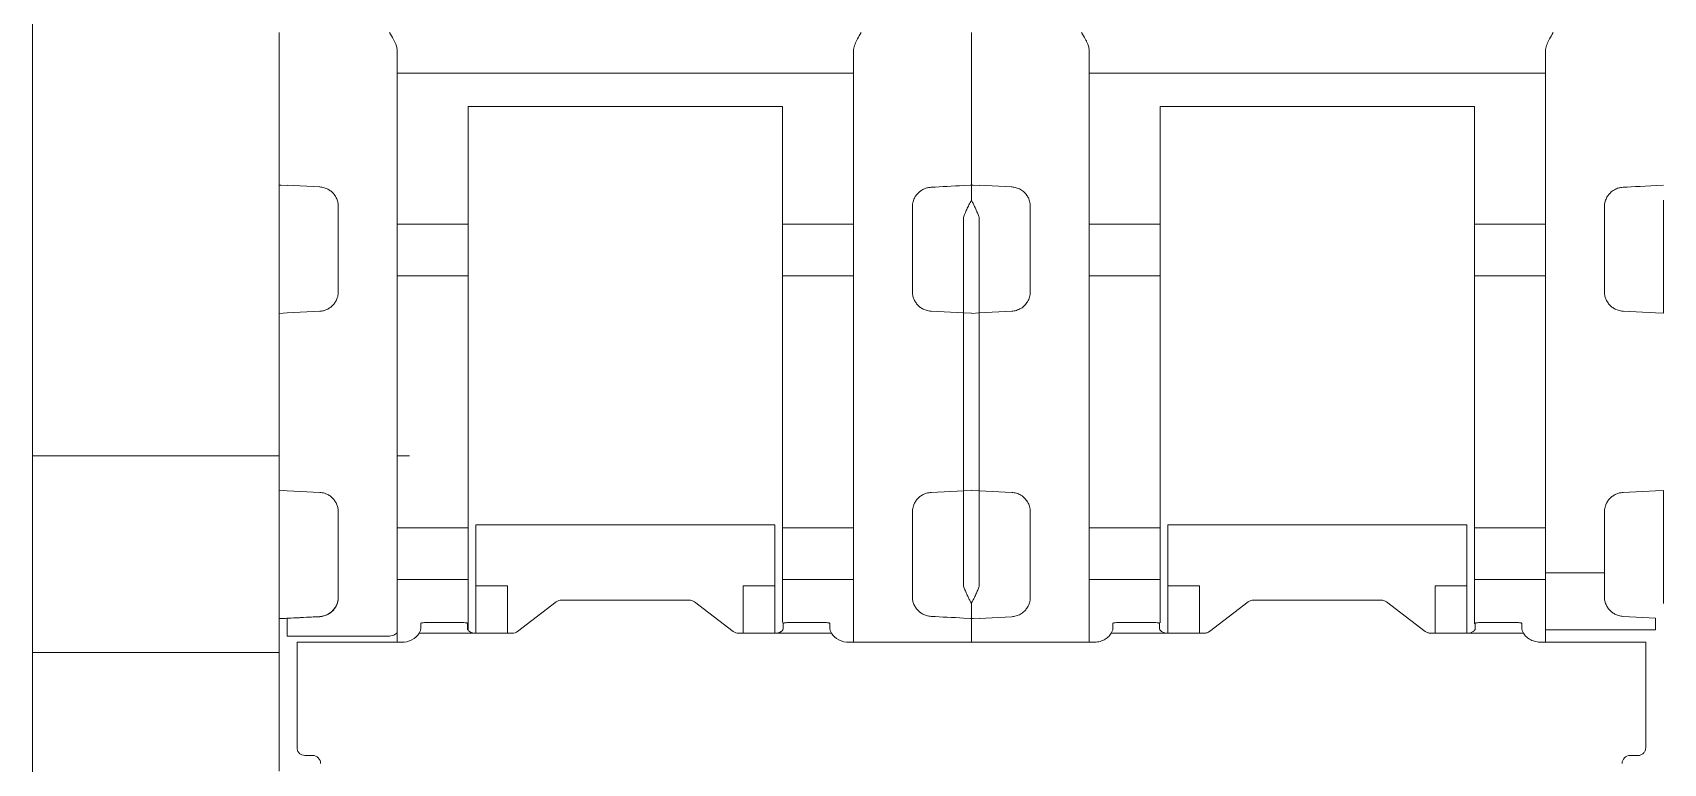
# Model space of a CAD drawing. Header units: millimetres. Extents: x 4137 to 6698, y 1400 to 3585.
# Drawn here: x 4370.95 to 4412.42, y 3000.46 to 3019.04 of the extents above; entities that cross this region are included whole.
import ezdxf

# ---------------------------------------------------------------- set-up
doc = ezdxf.new("R2010")
doc.units = ezdxf.units.MM
doc.layers.add('000-PI-Oprema', color=30, linetype='Continuous', lineweight=5)
doc.layers.add('002-PI-Kabelska kanalica', color=150, linetype='Continuous')

msp = doc.modelspace()

# ---------------------------------------------------------------- linework, layer by layer
at = {"layer": '000-PI-Oprema', "color": 0, "lineweight": 0}
for p, q in [((4394.822, 3019.036), (4394.822, 3017.794)), ((4380.222, 3018.005), (4391.822, 3018.005)), ((4394.822, 3017.794), (4394.822, 3015.161)), ((4409.422, 3018.005), (4397.822, 3018.005)), ((4382.022, 3017.159), (4390.022, 3017.159)), ((4399.622, 3016.334), (4399.622, 3017.159)), ((4407.622, 3017.159), (4399.622, 3017.159)), ((4407.622, 3017.159), (4407.622, 3016.334)), ((4399.622, 3016.334), (4399.622, 3014.17)), ((4407.622, 3014.17), (4407.622, 3016.334)), ((4377.268, 3015.16), (4377.24, 3015.161)), ((4377.422, 3015.155), (4377.268, 3015.16)), ((4378.249, 3015.114), (4377.422, 3015.157)), ((4377.422, 3015.155), (4377.422, 3015.157)), ((4378.249, 3015.108), (4378.249, 3015.114)), ((4394.622, 3015.15), (4394.803, 3015.159)), ((4394.868, 3015.16), (4394.84, 3015.161)), ((4395.022, 3015.155), (4394.868, 3015.16)), ((4395.849, 3015.114), (4395.022, 3015.157)), ((4395.849, 3015.114), (4395.849, 3015.108)), ((4377.222, 3011.901), (4377.222, 3014.778)), ((4412.422, 3014.777), (4412.422, 3011.903)), ((4380.222, 3014.17), (4382.022, 3014.17)), ((4391.822, 3014.17), (4390.022, 3014.17)), ((4394.622, 3014.341), (4394.622, 3011.914)), ((4395.022, 3011.912), (4395.022, 3014.343)), ((4397.822, 3014.17), (4399.622, 3014.17)), ((4399.622, 3014.17), (4399.622, 3012.859)), ((4407.622, 3012.859), (4407.622, 3014.17)), ((4407.622, 3014.17), (4409.422, 3014.17)), ((4380.222, 3012.859), (4382.022, 3012.859)), ((4390.022, 3012.859), (4391.822, 3012.859)), ((4399.622, 3012.859), (4397.822, 3012.859)), ((4399.622, 3012.859), (4399.622, 3006.447)), ((4407.622, 3006.447), (4407.622, 3012.859)), ((4409.422, 3012.859), (4407.622, 3012.859)), ((4377.222, 3011.901), (4377.422, 3011.912)), ((4377.422, 3011.912), (4378.249, 3011.955)), ((4394.622, 3011.914), (4393.796, 3011.957)), ((4394.622, 3011.914), (4394.822, 3011.903)), ((4395.022, 3011.912), (4394.822, 3011.901)), ((4395.849, 3011.955), (4395.022, 3011.912)), ((4411.396, 3011.957), (4412.222, 3011.914)), ((4412.222, 3011.914), (4412.422, 3011.903)), ((4377.422, 3007.395), (4377.222, 3007.405)), ((4377.222, 3006.353), (4377.222, 3007.405)), ((4378.249, 3007.351), (4377.422, 3007.395)), ((4393.796, 3007.35), (4394.622, 3007.393)), ((4394.822, 3007.403), (4394.622, 3007.393)), ((4394.622, 3007.393), (4394.622, 3004.965)), ((4394.822, 3007.405), (4395.022, 3007.395)), ((4395.022, 3007.395), (4395.849, 3007.351)), ((4395.022, 3004.963), (4395.022, 3007.395)), ((4412.222, 3007.393), (4411.396, 3007.35)), ((4412.422, 3007.403), (4412.222, 3007.393)), ((4412.422, 3007.403), (4412.422, 3006.23)), ((4382.222, 3006.524), (4382.222, 3004.973)), ((4389.822, 3006.524), (4382.222, 3006.524)), ((4389.822, 3004.973), (4389.822, 3006.524)), ((4399.822, 3004.973), (4399.822, 3006.524)), ((4399.822, 3006.524), (4407.422, 3006.524)), ((4407.422, 3006.524), (4407.422, 3004.973)), ((4407.622, 3006.525), (4407.617, 3006.525)), ((4380.222, 3006.447), (4382.022, 3006.447)), ((4391.822, 3006.447), (4390.022, 3006.447)), ((4397.822, 3006.447), (4399.622, 3006.447)), ((4399.622, 3006.447), (4399.622, 3005.136)), ((4407.622, 3005.136), (4407.622, 3006.447)), ((4407.622, 3006.447), (4409.422, 3006.447)), ((4410.922, 3005.303), (4409.422, 3005.303)), ((4382.022, 3005.136), (4380.222, 3005.136)), ((4382.022, 3003.853), (4382.022, 3005.136)), ((4383.022, 3004.973), (4382.222, 3004.973)), ((4382.222, 3003.771), (4382.222, 3004.973)), ((4383.022, 3003.771), (4383.022, 3004.973)), ((4389.822, 3004.973), (4389.022, 3004.973)), ((4389.022, 3003.771), (4389.022, 3004.973)), ((4389.822, 3004.973), (4389.822, 3003.771)), ((4390.022, 3004.046), (4390.022, 3005.136)), ((4390.022, 3005.136), (4391.822, 3005.136)), ((4399.622, 3005.136), (4397.822, 3005.136)), ((4399.622, 3005.136), (4399.622, 3004.033)), ((4399.822, 3004.973), (4400.622, 3004.973)), ((4399.822, 3003.771), (4399.822, 3004.973)), ((4400.622, 3004.973), (4400.622, 3003.771)), ((4406.622, 3004.973), (4407.422, 3004.973)), ((4406.622, 3003.771), (4406.622, 3004.973)), ((4407.422, 3004.973), (4407.422, 3003.771)), ((4407.622, 3004.012), (4407.622, 3005.136)), ((4407.622, 3005.136), (4409.422, 3005.136)), ((4383.281, 3003.816), (4384.264, 3004.569)), ((4384.405, 3004.614), (4387.64, 3004.614)), ((4387.781, 3004.569), (4388.764, 3003.816)), ((4400.881, 3003.816), (4401.864, 3004.569)), ((4402.005, 3004.614), (4405.24, 3004.614)), ((4405.381, 3004.569), (4406.364, 3003.816)), ((4377.24, 3004.145), (4378.249, 3004.198)), ((4377.422, 3004.149), (4377.422, 3004.151)), ((4378.249, 3004.192), (4378.249, 3004.198)), ((4380.822, 3003.948), (4380.822, 3004.026)), ((4381.805, 3004.044), (4381.022, 3004.044)), ((4382.005, 3004.026), (4382.005, 3003.948)), ((4390.039, 3004.026), (4390.039, 3003.948)), ((4391.023, 3004.044), (4390.239, 3004.044)), ((4391.223, 3004.026), (4391.223, 3003.948)), ((4394.803, 3004.147), (4394.622, 3004.157)), ((4394.822, 3004.146), (4394.822, 3003.541)), ((4394.868, 3004.146), (4395.022, 3004.151)), ((4395.022, 3004.149), (4395.849, 3004.192)), ((4395.022, 3004.151), (4395.022, 3004.149)), ((4398.422, 3003.948), (4398.422, 3004.026)), ((4399.405, 3004.044), (4398.622, 3004.044)), ((4399.605, 3004.026), (4399.605, 3003.948)), ((4407.639, 3003.948), (4407.639, 3004.026)), ((4408.623, 3004.044), (4407.839, 3004.044)), ((4408.823, 3004.026), (4408.823, 3003.948)), ((4411.396, 3004.2), (4412.222, 3004.157)), ((4380.022, 3003.701), (4377.422, 3003.701)), ((4380.222, 3003.824), (4380.222, 3003.541)), ((4382.205, 3003.771), (4380.78, 3003.771)), ((4382.205, 3003.771), (4383.14, 3003.771)), ((4388.905, 3003.771), (4389.839, 3003.771)), ((4391.264, 3003.771), (4389.839, 3003.771)), ((4391.822, 3003.553), (4391.822, 3003.976)), ((4397.822, 3003.824), (4397.822, 3003.541)), ((4398.38, 3003.771), (4399.805, 3003.771)), ((4400.74, 3003.771), (4399.805, 3003.771)), ((4407.439, 3003.771), (4406.505, 3003.771)), ((4408.864, 3003.771), (4407.439, 3003.771)), ((4409.422, 3003.553), (4409.422, 3003.976)), ((4412.222, 3003.857), (4409.422, 3003.857)), ((4377.672, 3002.929), (4377.672, 3003.541)), ((4377.672, 3003.541), (4380.322, 3003.541)), ((4391.723, 3003.541), (4397.922, 3003.541)), ((4409.323, 3003.541), (4411.972, 3003.541)), ((4411.972, 3003.541), (4411.972, 3002.929)), ((4377.672, 3002.272), (4377.672, 3000.863)), ((4411.972, 3000.863), (4411.972, 3002.272)), ((4378.072, 3000.664), (4377.872, 3000.664)), ((4411.772, 3000.664), (4411.572, 3000.664))]:
    msp.add_line(p, q, dxfattribs=at)
at = {"layer": '000-PI-Oprema', "color": 0, "lineweight": 0, "flags": 128}
msp.add_lwpolyline([(4380.222, 3003.824), (4380.219, 3003.8), (4380.207, 3003.777), (4380.189, 3003.756), (4380.164, 3003.737), (4380.134, 3003.722), (4380.099, 3003.711), (4380.061, 3003.704), (4380.022, 3003.701)], dxfattribs=at)
at = {"layer": '000-PI-Oprema', "color": 0, "lineweight": 0}
for points, knots in [([(4377.222, 3017.794), (4377.222, 3017.808), (4377.222, 3017.834), (4377.222, 3017.881), (4377.222, 3017.934), (4377.222, 3018.014), (4377.222, 3018.129), (4377.222, 3018.289), (4377.222, 3018.465), (4377.222, 3018.652), (4377.222, 3018.843), (4377.222, 3018.972), (4377.222, 3019.036)], [0, 0, 0, 0, 0.061391, 0.122427, 0.18342, 0.24468, 0.372209, 0.500076, 0.627605, 0.755472, 0.877481, 1, 1, 1, 1]), ([(4380.022, 3019.036), (4380.056, 3018.983), (4380.103, 3018.909), (4380.155, 3018.81), (4380.188, 3018.732), (4380.216, 3018.645), (4380.22, 3018.578), (4380.222, 3018.546)], [0, 0, 0, 0, 0.350015, 0.493309, 0.624855, 0.821183, 1, 1, 1, 1]), ([(4391.822, 3018.546), (4391.823, 3018.567), (4391.826, 3018.611), (4391.84, 3018.677), (4391.862, 3018.743), (4391.891, 3018.81), (4391.942, 3018.909), (4391.989, 3018.984), (4392.022, 3019.036)], [0, 0, 0, 0, 0.117446, 0.242847, 0.378002, 0.506391, 0.652474, 1, 1, 1, 1]), ([(4397.622, 3019.036), (4397.656, 3018.983), (4397.703, 3018.909), (4397.755, 3018.809), (4397.788, 3018.732), (4397.816, 3018.645), (4397.82, 3018.578), (4397.822, 3018.546)], [0, 0, 0, 0, 0.350596, 0.493868, 0.625405, 0.821427, 1, 1, 1, 1]), ([(4409.422, 3018.546), (4409.423, 3018.567), (4409.426, 3018.611), (4409.44, 3018.677), (4409.462, 3018.743), (4409.491, 3018.81), (4409.542, 3018.909), (4409.589, 3018.984), (4409.622, 3019.036)], [0, 0, 0, 0, 0.117336, 0.242611, 0.377617, 0.505972, 0.652001, 1, 1, 1, 1]), ([(4391.822, 3018.392), (4391.822, 3018.402), (4391.822, 3018.421), (4391.822, 3018.457), (4391.822, 3018.498), (4391.822, 3018.53), (4391.822, 3018.546)], [0, 0, 0, 0, 0.251193, 0.5, 0.748807, 1, 1, 1, 1]), ([(4397.822, 3018.546), (4397.822, 3018.53), (4397.822, 3018.498), (4397.822, 3018.457), (4397.822, 3018.421), (4397.822, 3018.402), (4397.822, 3018.392)], [0, 0, 0, 0, 0.251193, 0.5, 0.748807, 1, 1, 1, 1]), ([(4409.422, 3018.392), (4409.422, 3018.402), (4409.422, 3018.421), (4409.422, 3018.457), (4409.422, 3018.498), (4409.422, 3018.53), (4409.422, 3018.546)], [0, 0, 0, 0, 0.251193, 0.5, 0.748807, 1, 1, 1, 1]), ([(4380.222, 3018.392), (4380.222, 3018.352), (4380.222, 3018.271), (4380.222, 3018.14), (4380.222, 3018), (4380.222, 3017.852), (4380.222, 3017.696), (4380.222, 3017.532), (4380.222, 3017.36), (4380.222, 3017.119), (4380.222, 3016.8), (4380.222, 3016.389), (4380.222, 3015.952), (4380.222, 3015.639), (4380.222, 3015.482)], [0, 0, 0, 0, 0.062736, 0.125281, 0.187695, 0.250043, 0.312387, 0.374792, 0.437318, 0.500031, 0.625212, 0.749931, 0.874692, 1, 1, 1, 1]), ([(4391.822, 3015.33), (4391.822, 3015.414), (4391.822, 3015.58), (4391.822, 3015.822), (4391.822, 3016.056), (4391.822, 3016.284), (4391.822, 3016.504), (4391.822, 3016.717), (4391.822, 3016.922), (4391.822, 3017.186), (4391.822, 3017.496), (4391.822, 3017.832), (4391.822, 3018.135), (4391.822, 3018.306), (4391.822, 3018.392)], [0, 0, 0, 0, 0.062754, 0.125301, 0.187708, 0.250043, 0.312375, 0.374772, 0.437302, 0.500033, 0.625237, 0.749935, 0.874674, 1, 1, 1, 1]), ([(4397.822, 3018.392), (4397.822, 3018.352), (4397.822, 3018.271), (4397.822, 3018.14), (4397.822, 3018), (4397.822, 3017.852), (4397.822, 3017.696), (4397.822, 3017.532), (4397.822, 3017.36), (4397.822, 3017.119), (4397.822, 3016.8), (4397.822, 3016.389), (4397.822, 3015.952), (4397.822, 3015.639), (4397.822, 3015.482)], [0, 0, 0, 0, 0.062736, 0.125281, 0.187695, 0.250043, 0.312387, 0.374792, 0.437318, 0.500031, 0.625212, 0.749931, 0.874692, 1, 1, 1, 1]), ([(4409.422, 3015.33), (4409.422, 3015.414), (4409.422, 3015.58), (4409.422, 3015.822), (4409.422, 3016.056), (4409.422, 3016.284), (4409.422, 3016.504), (4409.422, 3016.717), (4409.422, 3016.922), (4409.422, 3017.186), (4409.422, 3017.496), (4409.422, 3017.832), (4409.422, 3018.135), (4409.422, 3018.306), (4409.422, 3018.392)], [0, 0, 0, 0, 0.062754, 0.125301, 0.187708, 0.250043, 0.312375, 0.374772, 0.437302, 0.500033, 0.625237, 0.749935, 0.874674, 1, 1, 1, 1]), ([(4377.222, 3015.161), (4377.222, 3015.232), (4377.222, 3015.374), (4377.222, 3015.581), (4377.222, 3015.782), (4377.222, 3015.977), (4377.222, 3016.165), (4377.222, 3016.348), (4377.222, 3016.524), (4377.222, 3016.751), (4377.222, 3017.017), (4377.222, 3017.307), (4377.222, 3017.57), (4377.222, 3017.719), (4377.222, 3017.794)], [0, 0, 0, 0, 0.062728, 0.125271, 0.18769, 0.250045, 0.312396, 0.374804, 0.437328, 0.500029, 0.625194, 0.749922, 0.874696, 1, 1, 1, 1]), ([(4382.022, 3017.159), (4382.022, 3017.118), (4382.022, 3017.035), (4382.022, 3016.917), (4382.022, 3016.804), (4382.022, 3016.661), (4382.022, 3016.495), (4382.022, 3016.388), (4382.022, 3016.334)], [0, 0, 0, 0, 0.125424, 0.250193, 0.374902, 0.500146, 0.749703, 1, 1, 1, 1]), ([(4390.022, 3016.334), (4390.022, 3016.361), (4390.022, 3016.413), (4390.022, 3016.501), (4390.022, 3016.595), (4390.022, 3016.73), (4390.022, 3016.914), (4390.022, 3017.077), (4390.022, 3017.159)], [0, 0, 0, 0, 0.125424, 0.250193, 0.374902, 0.500146, 0.749703, 1, 1, 1, 1]), ([(4390.022, 3014.17), (4390.022, 3014.241), (4390.022, 3014.383), (4390.022, 3014.589), (4390.022, 3014.79), (4390.022, 3014.986), (4390.022, 3015.176), (4390.022, 3015.422), (4390.022, 3015.714), (4390.022, 3016.041), (4390.022, 3016.237), (4390.022, 3016.334)], [0, 0, 0, 0, 0.083508, 0.166833, 0.25006, 0.333277, 0.416572, 0.500032, 0.666688, 0.83311, 1, 1, 1, 1]), ([(4380.222, 3015.482), (4380.222, 3015.418), (4380.222, 3015.291), (4380.222, 3015.092), (4380.222, 3014.889), (4380.222, 3014.682), (4380.222, 3014.47), (4380.222, 3014.253), (4380.222, 3014.031), (4380.222, 3013.88), (4380.222, 3013.805)], [0, 0, 0, 0, 0.12575, 0.250858, 0.375537, 0.5, 0.624463, 0.749142, 0.87425, 1, 1, 1, 1]), ([(4391.822, 3013.937), (4391.822, 3014.008), (4391.822, 3014.15), (4391.822, 3014.358), (4391.822, 3014.562), (4391.822, 3014.761), (4391.822, 3014.956), (4391.822, 3015.146), (4391.822, 3015.269), (4391.822, 3015.33)], [0, 0, 0, 0, 0.143512, 0.28637, 0.428834, 0.571166, 0.71363, 0.856488, 1, 1, 1, 1]), ([(4397.822, 3015.482), (4397.822, 3015.418), (4397.822, 3015.291), (4397.822, 3015.092), (4397.822, 3014.889), (4397.822, 3014.682), (4397.822, 3014.47), (4397.822, 3014.253), (4397.822, 3014.031), (4397.822, 3013.88), (4397.822, 3013.805)], [0, 0, 0, 0, 0.12575, 0.250858, 0.375537, 0.5, 0.624463, 0.749142, 0.87425, 1, 1, 1, 1]), ([(4409.422, 3013.937), (4409.422, 3014.008), (4409.422, 3014.15), (4409.422, 3014.358), (4409.422, 3014.562), (4409.422, 3014.761), (4409.422, 3014.956), (4409.422, 3015.146), (4409.422, 3015.269), (4409.422, 3015.33)], [0, 0, 0, 0, 0.143512, 0.28637, 0.428834, 0.571166, 0.71363, 0.856488, 1, 1, 1, 1]), ([(4378.249, 3015.114), (4378.268, 3015.112), (4378.307, 3015.109), (4378.364, 3015.096), (4378.429, 3015.072), (4378.502, 3015.033), (4378.575, 3014.974), (4378.638, 3014.9), (4378.685, 3014.813), (4378.717, 3014.717), (4378.721, 3014.65), (4378.722, 3014.616)], [0, 0, 0, 0, 0.071618, 0.143308, 0.216363, 0.334035, 0.455285, 0.587191, 0.721903, 0.860899, 1, 1, 1, 1]), ([(4393.322, 3014.607), (4393.323, 3014.63), (4393.325, 3014.675), (4393.339, 3014.741), (4393.365, 3014.815), (4393.408, 3014.893), (4393.471, 3014.967), (4393.544, 3015.026), (4393.625, 3015.069), (4393.709, 3015.098), (4393.767, 3015.104), (4393.796, 3015.106)], [0, 0, 0, 0, 0.093221, 0.185813, 0.279137, 0.41434, 0.546905, 0.668022, 0.785627, 0.893606, 1, 1, 1, 1]), ([(4396.322, 3014.616), (4396.322, 3014.639), (4396.32, 3014.684), (4396.306, 3014.75), (4396.28, 3014.823), (4396.238, 3014.9), (4396.168, 3014.982), (4396.076, 3015.051), (4395.965, 3015.1), (4395.886, 3015.109), (4395.849, 3015.114)], [0, 0, 0, 0, 0.092601, 0.18543, 0.278489, 0.413813, 0.545287, 0.709927, 0.860804, 1, 1, 1, 1]), ([(4411.396, 3015.106), (4411.378, 3015.105), (4411.34, 3015.102), (4411.285, 3015.089), (4411.229, 3015.07), (4411.174, 3015.043), (4411.122, 3015.009), (4411.067, 3014.962), (4411.01, 3014.895), (4410.961, 3014.808), (4410.928, 3014.709), (4410.924, 3014.641), (4410.922, 3014.607)], [0, 0, 0, 0, 0.067869, 0.138425, 0.211987, 0.288836, 0.369219, 0.453352, 0.573685, 0.721104, 0.860335, 1, 1, 1, 1]), ([(4394.622, 3014.341), (4394.635, 3014.373), (4394.662, 3014.442), (4394.708, 3014.548), (4394.763, 3014.664), (4394.802, 3014.738), (4394.822, 3014.777)], [0, 0, 0, 0, 0.193415, 0.424448, 0.693252, 1, 1, 1, 1]), ([(4395.022, 3014.343), (4395.01, 3014.375), (4394.985, 3014.438), (4394.946, 3014.529), (4394.906, 3014.616), (4394.864, 3014.7), (4394.837, 3014.752), (4394.822, 3014.778)], [0, 0, 0, 0, 0.194202, 0.390464, 0.589612, 0.792498, 1, 1, 1, 1]), ([(4410.922, 3014.607), (4410.922, 3014.541), (4410.922, 3014.41), (4410.922, 3014.209), (4410.922, 3014.072), (4410.922, 3014.004)], [0, 0, 0, 0, 0.333419, 0.666581, 1, 1, 1, 1]), ([(4382.022, 3014.17), (4382.022, 3014.121), (4382.022, 3014.023), (4382.022, 3013.807), (4382.022, 3013.568), (4382.022, 3013.323), (4382.022, 3013.102), (4382.022, 3012.938), (4382.022, 3012.882), (4382.022, 3012.859)], [0, 0, 0, 0, 0.150243, 0.300485, 0.450729, 0.600973, 0.751216, 0.901461, 1, 1, 1, 1]), ([(4390.022, 3014.17), (4390.022, 3014.121), (4390.022, 3014.023), (4390.022, 3013.807), (4390.022, 3013.568), (4390.022, 3013.323), (4390.022, 3013.102), (4390.022, 3012.938), (4390.022, 3012.882), (4390.022, 3012.859)], [0, 0, 0, 0, 0.150243, 0.300485, 0.450729, 0.600973, 0.751216, 0.901461, 1, 1, 1, 1]), ([(4410.922, 3014.004), (4410.922, 3013.902), (4410.922, 3013.699), (4410.922, 3013.392), (4410.922, 3013.082), (4410.922, 3012.77), (4410.922, 3012.561), (4410.922, 3012.456)], [0, 0, 0, 0, 0.200123, 0.400061, 0.599939, 0.799877, 1, 1, 1, 1]), ([(4378.722, 3012.454), (4378.722, 3012.574), (4378.722, 3012.813), (4378.722, 3013.168), (4378.722, 3013.521), (4378.722, 3013.753), (4378.722, 3013.869)], [0, 0, 0, 0, 0.2501, 0.5, 0.7499, 1, 1, 1, 1]), ([(4380.222, 3013.805), (4380.222, 3013.694), (4380.222, 3013.472), (4380.222, 3013.137), (4380.222, 3012.799), (4380.222, 3012.459), (4380.222, 3012.117), (4380.222, 3011.538), (4380.222, 3010.717), (4380.222, 3009.653), (4380.222, 3008.589), (4380.222, 3007.653), (4380.222, 3006.847), (4380.222, 3006.168), (4380.222, 3005.724), (4380.222, 3005.502)], [0, 0, 0, 0, 0.041447, 0.082829, 0.124176, 0.16552, 0.206891, 0.248321, 0.374134, 0.500011, 0.625824, 0.751702, 0.834467, 0.91715, 1, 1, 1, 1]), ([(4391.822, 3005.37), (4391.822, 3005.484), (4391.822, 3005.711), (4391.822, 3006.057), (4391.822, 3006.405), (4391.822, 3006.755), (4391.822, 3007.108), (4391.822, 3007.705), (4391.822, 3008.553), (4391.822, 3009.653), (4391.822, 3010.753), (4391.822, 3011.72), (4391.822, 3012.552), (4391.822, 3013.252), (4391.822, 3013.708), (4391.822, 3013.937)], [0, 0, 0, 0, 0.041431, 0.082793, 0.124119, 0.165441, 0.206793, 0.248207, 0.374079, 0.500012, 0.625883, 0.751817, 0.834548, 0.917188, 1, 1, 1, 1]), ([(4397.822, 3013.805), (4397.822, 3013.694), (4397.822, 3013.472), (4397.822, 3013.137), (4397.822, 3012.799), (4397.822, 3012.459), (4397.822, 3012.117), (4397.822, 3011.538), (4397.822, 3010.717), (4397.822, 3009.653), (4397.822, 3008.589), (4397.822, 3007.653), (4397.822, 3006.847), (4397.822, 3006.168), (4397.822, 3005.724), (4397.822, 3005.502)], [0, 0, 0, 0, 0.041447, 0.082829, 0.124176, 0.16552, 0.206891, 0.248321, 0.374134, 0.500011, 0.625824, 0.751702, 0.834467, 0.91715, 1, 1, 1, 1]), ([(4409.422, 3005.37), (4409.422, 3005.484), (4409.422, 3005.711), (4409.422, 3006.057), (4409.422, 3006.405), (4409.422, 3006.755), (4409.422, 3007.108), (4409.422, 3007.705), (4409.422, 3008.553), (4409.422, 3009.653), (4409.422, 3010.753), (4409.422, 3011.72), (4409.422, 3012.552), (4409.422, 3013.252), (4409.422, 3013.708), (4409.422, 3013.937)], [0, 0, 0, 0, 0.041431, 0.082793, 0.124119, 0.165441, 0.206793, 0.248207, 0.374079, 0.500012, 0.625883, 0.751817, 0.834548, 0.917188, 1, 1, 1, 1]), ([(4382.022, 3012.859), (4382.022, 3012.776), (4382.022, 3012.609), (4382.022, 3012.354), (4382.022, 3012.097), (4382.022, 3011.837), (4382.022, 3011.574), (4382.022, 3011.126), (4382.022, 3010.487), (4382.022, 3009.653), (4382.022, 3008.82), (4382.022, 3008.09), (4382.022, 3007.469), (4382.022, 3006.95), (4382.022, 3006.615), (4382.022, 3006.447)], [0, 0, 0, 0, 0.041319, 0.082538, 0.123706, 0.164869, 0.206076, 0.247373, 0.373654, 0.500018, 0.626299, 0.752662, 0.835118, 0.917437, 1, 1, 1, 1]), ([(4390.022, 3012.859), (4390.022, 3011.852), (4390.022, 3010.753), (4390.022, 3008.554), (4390.022, 3007.454), (4390.022, 3006.447)], [0, 0, 0, 0, 0.5, 0.5, 1, 1, 1, 1]), ([(4378.722, 3012.454), (4378.722, 3012.433), (4378.72, 3012.39), (4378.708, 3012.328), (4378.684, 3012.257), (4378.645, 3012.181), (4378.586, 3012.107), (4378.514, 3012.044), (4378.432, 3011.997), (4378.342, 3011.965), (4378.28, 3011.958), (4378.249, 3011.955)], [0, 0, 0, 0, 0.085507, 0.170147, 0.255273, 0.381189, 0.506725, 0.630753, 0.754527, 0.877113, 1, 1, 1, 1]), ([(4393.796, 3011.957), (4393.775, 3011.959), (4393.734, 3011.962), (4393.673, 3011.978), (4393.604, 3012.004), (4393.531, 3012.046), (4393.459, 3012.108), (4393.4, 3012.183), (4393.356, 3012.268), (4393.328, 3012.36), (4393.324, 3012.424), (4393.322, 3012.456)], [0, 0, 0, 0, 0.082209, 0.16366, 0.245689, 0.369303, 0.493372, 0.618767, 0.744744, 0.872104, 1, 1, 1, 1]), ([(4395.849, 3011.955), (4395.869, 3011.957), (4395.91, 3011.96), (4395.971, 3011.976), (4396.029, 3011.998), (4396.085, 3012.027), (4396.137, 3012.064), (4396.196, 3012.118), (4396.258, 3012.2), (4396.311, 3012.317), (4396.319, 3012.407), (4396.322, 3012.454)], [0, 0, 0, 0, 0.080411, 0.161533, 0.243405, 0.326066, 0.409552, 0.493901, 0.642123, 0.810797, 1, 1, 1, 1]), ([(4411.396, 3011.957), (4411.375, 3011.959), (4411.334, 3011.962), (4411.273, 3011.978), (4411.204, 3012.004), (4411.131, 3012.046), (4411.059, 3012.108), (4411, 3012.183), (4410.956, 3012.268), (4410.928, 3012.36), (4410.924, 3012.424), (4410.922, 3012.456)], [0, 0, 0, 0, 0.082209, 0.16366, 0.245689, 0.369303, 0.493372, 0.618767, 0.744744, 0.872104, 1, 1, 1, 1]), ([(4377.222, 3007.405), (4377.222, 3007.511), (4377.222, 3007.723), (4377.222, 3008.043), (4377.222, 3008.364), (4377.222, 3008.685), (4377.222, 3009.007), (4377.222, 3009.33), (4377.222, 3009.734), (4377.222, 3010.218), (4377.222, 3010.782), (4377.222, 3011.344), (4377.222, 3011.715), (4377.222, 3011.901)], [0, 0, 0, 0, 0.071572, 0.143012, 0.214372, 0.285701, 0.357051, 0.428472, 0.500015, 0.625079, 0.749917, 0.8748, 1, 1, 1, 1]), ([(4394.622, 3011.914), (4394.622, 3011.807), (4394.622, 3011.593), (4394.622, 3011.271), (4394.622, 3010.949), (4394.622, 3010.626), (4394.622, 3010.302), (4394.622, 3009.978), (4394.622, 3009.572), (4394.622, 3009.085), (4394.622, 3008.519), (4394.622, 3007.954), (4394.622, 3007.58), (4394.622, 3007.393)], [0, 0, 0, 0, 0.071556, 0.142997, 0.214365, 0.285706, 0.357065, 0.428486, 0.500013, 0.625062, 0.749916, 0.874816, 1, 1, 1, 1]), ([(4378.249, 3007.351), (4378.27, 3007.349), (4378.311, 3007.346), (4378.372, 3007.33), (4378.441, 3007.304), (4378.514, 3007.262), (4378.586, 3007.2), (4378.645, 3007.125), (4378.689, 3007.04), (4378.717, 3006.948), (4378.721, 3006.884), (4378.722, 3006.852)], [0, 0, 0, 0, 0.082205, 0.163652, 0.245679, 0.369354, 0.493482, 0.618917, 0.744935, 0.872201, 1, 1, 1, 1]), ([(4393.322, 3006.85), (4393.323, 3006.872), (4393.325, 3006.914), (4393.337, 3006.977), (4393.361, 3007.047), (4393.4, 3007.123), (4393.459, 3007.198), (4393.531, 3007.26), (4393.613, 3007.307), (4393.702, 3007.34), (4393.765, 3007.346), (4393.796, 3007.35)], [0, 0, 0, 0, 0.085573, 0.170275, 0.255463, 0.381339, 0.506835, 0.630803, 0.754517, 0.877108, 1, 1, 1, 1]), ([(4396.322, 3006.852), (4396.321, 3006.876), (4396.319, 3006.924), (4396.304, 3006.991), (4396.282, 3007.053), (4396.253, 3007.108), (4396.221, 3007.156), (4396.168, 3007.217), (4396.088, 3007.282), (4395.973, 3007.336), (4395.89, 3007.346), (4395.849, 3007.351)], [0, 0, 0, 0, 0.097376, 0.189595, 0.276665, 0.358598, 0.435408, 0.507112, 0.674555, 0.83875, 1, 1, 1, 1]), ([(4410.922, 3006.85), (4410.923, 3006.872), (4410.925, 3006.914), (4410.937, 3006.977), (4410.961, 3007.047), (4411, 3007.123), (4411.059, 3007.198), (4411.131, 3007.26), (4411.213, 3007.307), (4411.302, 3007.34), (4411.365, 3007.346), (4411.396, 3007.35)], [0, 0, 0, 0, 0.085573, 0.170275, 0.255463, 0.381339, 0.506835, 0.630803, 0.754517, 0.877108, 1, 1, 1, 1]), ([(4378.722, 3005.437), (4378.722, 3005.553), (4378.722, 3005.786), (4378.722, 3006.138), (4378.722, 3006.494), (4378.722, 3006.732), (4378.722, 3006.852)], [0, 0, 0, 0, 0.2501, 0.5, 0.7499, 1, 1, 1, 1]), ([(4410.922, 3006.85), (4410.922, 3006.745), (4410.922, 3006.536), (4410.922, 3006.224), (4410.922, 3005.915), (4410.922, 3005.607), (4410.922, 3005.404), (4410.922, 3005.303)], [0, 0, 0, 0, 0.200123, 0.400061, 0.599939, 0.799877, 1, 1, 1, 1]), ([(4377.222, 3004.528), (4377.222, 3004.528), (4377.222, 3004.855), (4377.222, 3005.238), (4377.222, 3005.727), (4377.222, 3006.081), (4377.222, 3006.31), (4377.222, 3006.339), (4377.222, 3006.353)], [0, 0, 0, 0, 0.008736, 0.206989, 0.405242, 0.603494, 0.801747, 1, 1, 1, 1]), ([(4382.022, 3006.447), (4382.022, 3006.425), (4382.022, 3006.369), (4382.022, 3006.204), (4382.022, 3005.984), (4382.022, 3005.738), (4382.022, 3005.499), (4382.022, 3005.283), (4382.022, 3005.185), (4382.022, 3005.136)], [0, 0, 0, 0, 0.098539, 0.248784, 0.399027, 0.54927, 0.699515, 0.849757, 1, 1, 1, 1]), ([(4390.022, 3006.447), (4390.022, 3006.425), (4390.022, 3006.369), (4390.022, 3006.204), (4390.022, 3005.984), (4390.022, 3005.738), (4390.022, 3005.499), (4390.022, 3005.283), (4390.022, 3005.185), (4390.022, 3005.136)], [0, 0, 0, 0, 0.098539, 0.248784, 0.399027, 0.54927, 0.699515, 0.849757, 1, 1, 1, 1]), ([(4412.422, 3006.253), (4412.422, 3006.239), (4412.422, 3006.211), (4412.422, 3005.989), (4412.422, 3005.641), (4412.422, 3005.183), (4412.422, 3004.801), (4412.422, 3004.529)], [0, 0, 0, 0, 0.201961, 0.403921, 0.605881, 0.807842, 1, 1, 1, 1]), ([(4378.722, 3004.69), (4378.722, 3004.751), (4378.722, 3004.872), (4378.722, 3005.058), (4378.722, 3005.246), (4378.722, 3005.373), (4378.722, 3005.437)], [0, 0, 0, 0, 0.25014, 0.5, 0.74986, 1, 1, 1, 1]), ([(4380.222, 3005.502), (4380.222, 3005.426), (4380.222, 3005.275), (4380.222, 3005.054), (4380.222, 3004.837), (4380.222, 3004.624), (4380.222, 3004.417), (4380.222, 3004.214), (4380.222, 3004.016), (4380.222, 3003.888), (4380.222, 3003.824)], [0, 0, 0, 0, 0.12575, 0.250858, 0.375537, 0.5, 0.624463, 0.749142, 0.87425, 1, 1, 1, 1]), ([(4391.822, 3003.976), (4391.822, 3004.037), (4391.822, 3004.16), (4391.822, 3004.35), (4391.822, 3004.545), (4391.822, 3004.744), (4391.822, 3004.948), (4391.822, 3005.156), (4391.822, 3005.298), (4391.822, 3005.37)], [0, 0, 0, 0, 0.143512, 0.28637, 0.428834, 0.571166, 0.71363, 0.856488, 1, 1, 1, 1]), ([(4397.822, 3005.502), (4397.822, 3005.426), (4397.822, 3005.275), (4397.822, 3005.054), (4397.822, 3004.837), (4397.822, 3004.624), (4397.822, 3004.417), (4397.822, 3004.214), (4397.822, 3004.016), (4397.822, 3003.888), (4397.822, 3003.824)], [0, 0, 0, 0, 0.12575, 0.250858, 0.375537, 0.5, 0.624463, 0.749142, 0.87425, 1, 1, 1, 1]), ([(4409.422, 3003.976), (4409.422, 3004.037), (4409.422, 3004.16), (4409.422, 3004.35), (4409.422, 3004.545), (4409.422, 3004.744), (4409.422, 3004.948), (4409.422, 3005.156), (4409.422, 3005.298), (4409.422, 3005.37)], [0, 0, 0, 0, 0.143512, 0.28637, 0.428834, 0.571166, 0.71363, 0.856488, 1, 1, 1, 1]), ([(4410.922, 3005.303), (4410.922, 3005.234), (4410.922, 3005.098), (4410.922, 3004.896), (4410.922, 3004.765), (4410.922, 3004.699)], [0, 0, 0, 0, 0.333419, 0.666581, 1, 1, 1, 1]), ([(4394.622, 3004.965), (4394.635, 3004.934), (4394.66, 3004.87), (4394.699, 3004.779), (4394.739, 3004.692), (4394.78, 3004.607), (4394.808, 3004.556), (4394.822, 3004.529)], [0, 0, 0, 0, 0.1942, 0.390457, 0.5896, 0.792488, 1, 1, 1, 1]), ([(4395.022, 3004.963), (4395.01, 3004.932), (4394.983, 3004.863), (4394.937, 3004.757), (4394.882, 3004.641), (4394.843, 3004.567), (4394.822, 3004.528)], [0, 0, 0, 0, 0.193384, 0.424408, 0.693222, 1, 1, 1, 1]), ([(4378.249, 3004.198), (4378.29, 3004.2), (4378.337, 3004.208), (4378.436, 3004.242), (4378.489, 3004.269), (4378.589, 3004.351), (4378.636, 3004.406), (4378.703, 3004.54), (4378.722, 3004.618), (4378.722, 3004.697)], [0, 0, 0, 0, 0.25, 0.25, 0.5, 0.5, 0.75, 0.75, 1, 1, 1, 1]), ([(4378.249, 3004.192), (4378.267, 3004.194), (4378.305, 3004.197), (4378.361, 3004.21), (4378.417, 3004.23), (4378.471, 3004.256), (4378.524, 3004.291), (4378.581, 3004.34), (4378.644, 3004.414), (4378.691, 3004.507), (4378.718, 3004.604), (4378.721, 3004.661), (4378.722, 3004.69)], [0, 0, 0, 0, 0.068374, 0.139377, 0.213319, 0.290477, 0.371094, 0.455382, 0.587277, 0.761474, 0.880592, 1, 1, 1, 1]), ([(4393.796, 3004.2), (4393.777, 3004.202), (4393.739, 3004.205), (4393.682, 3004.218), (4393.617, 3004.241), (4393.544, 3004.28), (4393.471, 3004.34), (4393.408, 3004.414), (4393.36, 3004.501), (4393.328, 3004.597), (4393.324, 3004.665), (4393.322, 3004.699)], [0, 0, 0, 0, 0.070996, 0.142095, 0.214573, 0.332083, 0.453298, 0.585758, 0.72107, 0.860537, 1, 1, 1, 1]), ([(4395.849, 3004.192), (4395.867, 3004.194), (4395.905, 3004.197), (4395.961, 3004.21), (4396.017, 3004.23), (4396.071, 3004.256), (4396.124, 3004.291), (4396.181, 3004.34), (4396.244, 3004.414), (4396.291, 3004.507), (4396.318, 3004.604), (4396.321, 3004.661), (4396.322, 3004.69)], [0, 0, 0, 0, 0.068374, 0.139376, 0.213318, 0.290476, 0.371092, 0.45538, 0.587276, 0.76147, 0.88059, 1, 1, 1, 1]), ([(4411.396, 3004.2), (4411.377, 3004.202), (4411.339, 3004.205), (4411.282, 3004.218), (4411.217, 3004.241), (4411.144, 3004.28), (4411.071, 3004.34), (4411.008, 3004.414), (4410.96, 3004.501), (4410.928, 3004.597), (4410.924, 3004.665), (4410.922, 3004.699)], [0, 0, 0, 0, 0.070997, 0.142096, 0.214572, 0.332081, 0.453288, 0.585757, 0.721078, 0.860541, 1, 1, 1, 1]), ([(4377.222, 3001.512), (4377.222, 3001.549), (4377.222, 3001.622), (4377.222, 3001.742), (4377.222, 3001.869), (4377.222, 3002.003), (4377.222, 3002.144), (4377.222, 3002.293), (4377.222, 3002.449), (4377.222, 3002.667), (4377.222, 3002.955), (4377.222, 3003.327), (4377.222, 3003.722), (4377.222, 3004.004), (4377.222, 3004.146)], [0, 0, 0, 0, 0.062728, 0.125271, 0.18769, 0.250045, 0.312396, 0.374804, 0.437328, 0.500029, 0.625194, 0.749922, 0.874696, 1, 1, 1, 1]), ([(4377.422, 3004.151), (4377.396, 3004.15), (4377.344, 3004.149), (4377.293, 3004.147), (4377.268, 3004.146)], [0, 0, 0, 0, 0.508632, 1, 1, 1, 1]), ([(4380.822, 3004.026), (4380.822, 3004.031), (4380.844, 3004.035), (4380.918, 3004.042), (4380.97, 3004.044), (4381.022, 3004.044)], [0, 0, 0, 0, 0.5, 0.5, 1, 1, 1, 1]), ([(4382.005, 3004.026), (4382.005, 3004.028), (4382.003, 3004.03), (4381.992, 3004.033), (4381.973, 3004.036), (4381.94, 3004.04), (4381.885, 3004.043), (4381.832, 3004.044), (4381.805, 3004.044)], [0, 0, 0, 0, 0.128148, 0.251094, 0.373747, 0.501054, 0.748354, 1, 1, 1, 1]), ([(4390.239, 3004.044), (4390.226, 3004.044), (4390.2, 3004.044), (4390.162, 3004.043), (4390.128, 3004.041), (4390.088, 3004.038), (4390.048, 3004.033), (4390.042, 3004.029), (4390.039, 3004.026)], [0, 0, 0, 0, 0.128148, 0.251094, 0.373747, 0.501054, 0.748354, 1, 1, 1, 1]), ([(4391.223, 3004.026), (4391.222, 3004.028), (4391.22, 3004.03), (4391.209, 3004.033), (4391.19, 3004.036), (4391.157, 3004.04), (4391.102, 3004.043), (4391.049, 3004.044), (4391.023, 3004.044)], [0, 0, 0, 0, 0.128148, 0.251094, 0.373747, 0.501054, 0.748354, 1, 1, 1, 1]), ([(4398.422, 3004.026), (4398.422, 3004.031), (4398.444, 3004.035), (4398.518, 3004.042), (4398.57, 3004.044), (4398.622, 3004.044)], [0, 0, 0, 0, 0.5, 0.5, 1, 1, 1, 1]), ([(4399.605, 3004.026), (4399.605, 3004.028), (4399.603, 3004.03), (4399.592, 3004.033), (4399.573, 3004.036), (4399.54, 3004.04), (4399.485, 3004.043), (4399.432, 3004.044), (4399.405, 3004.044)], [0, 0, 0, 0, 0.128148, 0.251094, 0.373747, 0.501054, 0.748354, 1, 1, 1, 1]), ([(4407.639, 3004.026), (4407.639, 3004.031), (4407.661, 3004.035), (4407.735, 3004.042), (4407.787, 3004.044), (4407.839, 3004.044)], [0, 0, 0, 0, 0.5, 0.5, 1, 1, 1, 1]), ([(4408.823, 3004.026), (4408.822, 3004.028), (4408.82, 3004.03), (4408.809, 3004.033), (4408.79, 3004.036), (4408.757, 3004.04), (4408.702, 3004.043), (4408.649, 3004.044), (4408.623, 3004.044)], [0, 0, 0, 0, 0.128148, 0.251094, 0.373747, 0.501054, 0.748354, 1, 1, 1, 1]), ([(4380.322, 3003.541), (4380.419, 3003.541), (4380.515, 3003.563), (4380.677, 3003.644), (4380.742, 3003.703), (4380.78, 3003.771)], [0, 0, 0, 0, 0.5, 0.5, 1, 1, 1, 1]), ([(4380.822, 3003.898), (4380.822, 3003.889), (4380.821, 3003.872), (4380.813, 3003.841), (4380.8, 3003.807), (4380.787, 3003.783), (4380.78, 3003.771)], [0, 0, 0, 0, 0.256458, 0.506841, 0.753776, 1, 1, 1, 1]), ([(4380.822, 3003.898), (4380.822, 3003.906), (4380.822, 3003.923), (4380.822, 3003.94), (4380.822, 3003.945), (4380.822, 3003.948)], [0, 0, 0, 0, 0.334189, 0.665811, 1, 1, 1, 1]), ([(4382.005, 3003.898), (4382.006, 3003.892), (4382.007, 3003.879), (4382.018, 3003.858), (4382.036, 3003.836), (4382.065, 3003.812), (4382.119, 3003.78), (4382.172, 3003.775), (4382.205, 3003.771)], [0, 0, 0, 0, 0.121269, 0.244591, 0.370821, 0.500756, 0.692101, 1, 1, 1, 1]), ([(4389.839, 3003.771), (4389.854, 3003.772), (4389.882, 3003.773), (4389.918, 3003.782), (4389.946, 3003.793), (4389.967, 3003.805), (4389.998, 3003.825), (4390.032, 3003.859), (4390.037, 3003.885), (4390.039, 3003.898)], [0, 0, 0, 0, 0.138294, 0.257669, 0.358107, 0.439606, 0.502183, 0.756685, 1, 1, 1, 1]), ([(4391.223, 3003.948), (4391.223, 3003.945), (4391.223, 3003.94), (4391.223, 3003.923), (4391.223, 3003.906), (4391.223, 3003.898)], [0, 0, 0, 0, 0.334189, 0.665811, 1, 1, 1, 1]), ([(4391.264, 3003.771), (4391.258, 3003.783), (4391.245, 3003.807), (4391.232, 3003.841), (4391.224, 3003.872), (4391.223, 3003.889), (4391.223, 3003.898)], [0, 0, 0, 0, 0.246224, 0.493159, 0.743542, 1, 1, 1, 1]), ([(4391.264, 3003.771), (4391.303, 3003.703), (4391.368, 3003.644), (4391.53, 3003.563), (4391.626, 3003.541), (4391.723, 3003.541)], [0, 0, 0, 0, 0.5, 0.5, 1, 1, 1, 1]), ([(4398.38, 3003.771), (4398.37, 3003.754), (4398.348, 3003.721), (4398.305, 3003.676), (4398.255, 3003.637), (4398.178, 3003.592), (4398.068, 3003.55), (4397.971, 3003.544), (4397.922, 3003.541)], [0, 0, 0, 0, 0.126929, 0.250928, 0.374602, 0.500576, 0.748126, 1, 1, 1, 1]), ([(4398.422, 3003.898), (4398.422, 3003.889), (4398.421, 3003.872), (4398.413, 3003.841), (4398.4, 3003.807), (4398.387, 3003.783), (4398.38, 3003.771)], [0, 0, 0, 0, 0.256458, 0.506841, 0.753776, 1, 1, 1, 1]), ([(4399.805, 3003.771), (4399.792, 3003.772), (4399.765, 3003.773), (4399.727, 3003.782), (4399.692, 3003.796), (4399.652, 3003.82), (4399.613, 3003.858), (4399.608, 3003.884), (4399.605, 3003.898)], [0, 0, 0, 0, 0.128818, 0.251822, 0.37424, 0.501366, 0.746636, 1, 1, 1, 1]), ([(4400.881, 3003.816), (4400.871, 3003.809), (4400.851, 3003.796), (4400.817, 3003.782), (4400.779, 3003.773), (4400.753, 3003.772), (4400.74, 3003.771)], [0, 0, 0, 0, 0.25487, 0.5, 0.74513, 1, 1, 1, 1]), ([(4406.505, 3003.771), (4406.492, 3003.772), (4406.466, 3003.773), (4406.428, 3003.782), (4406.393, 3003.796), (4406.374, 3003.809), (4406.364, 3003.816)], [0, 0, 0, 0, 0.25487, 0.5, 0.74513, 1, 1, 1, 1]), ([(4407.639, 3003.898), (4407.639, 3003.891), (4407.638, 3003.878), (4407.627, 3003.857), (4407.608, 3003.835), (4407.575, 3003.808), (4407.52, 3003.778), (4407.466, 3003.773), (4407.439, 3003.771)], [0, 0, 0, 0, 0.130698, 0.254597, 0.376443, 0.501216, 0.749391, 1, 1, 1, 1]), ([(4408.864, 3003.771), (4408.858, 3003.783), (4408.845, 3003.807), (4408.832, 3003.841), (4408.824, 3003.872), (4408.823, 3003.889), (4408.823, 3003.898)], [0, 0, 0, 0, 0.246224, 0.493159, 0.743542, 1, 1, 1, 1]), ([(4409.323, 3003.541), (4409.298, 3003.542), (4409.25, 3003.544), (4409.179, 3003.556), (4409.111, 3003.576), (4409.028, 3003.612), (4408.933, 3003.673), (4408.888, 3003.738), (4408.864, 3003.771)], [0, 0, 0, 0, 0.126929, 0.250928, 0.374602, 0.500576, 0.748126, 1, 1, 1, 1]), ([(4377.222, 3000.27), (4377.222, 3000.302), (4377.222, 3000.367), (4377.222, 3000.463), (4377.222, 3000.557), (4377.222, 3000.685), (4377.222, 3000.841), (4377.222, 3001.017), (4377.222, 3001.177), (4377.222, 3001.314), (4377.222, 3001.429), (4377.222, 3001.484), (4377.222, 3001.512)], [0, 0, 0, 0, 0.061391, 0.122427, 0.18342, 0.24468, 0.372209, 0.500076, 0.627605, 0.755472, 0.877481, 1, 1, 1, 1]), ([(4377.672, 3000.863), (4377.673, 3000.849), (4377.675, 3000.823), (4377.686, 3000.786), (4377.705, 3000.751), (4377.738, 3000.712), (4377.793, 3000.672), (4377.846, 3000.666), (4377.872, 3000.664)], [0, 0, 0, 0, 0.128148, 0.251094, 0.373747, 0.501054, 0.748354, 1, 1, 1, 1]), ([(4411.772, 3000.664), (4411.786, 3000.664), (4411.812, 3000.666), (4411.85, 3000.677), (4411.884, 3000.696), (4411.924, 3000.729), (4411.964, 3000.784), (4411.97, 3000.836), (4411.972, 3000.863)], [0, 0, 0, 0, 0.128148, 0.251094, 0.373747, 0.501054, 0.748354, 1, 1, 1, 1]), ([(4378.272, 3000.464), (4378.272, 3000.516), (4378.251, 3000.568), (4378.177, 3000.642), (4378.125, 3000.664), (4378.072, 3000.664)], [0, 0, 0, 0, 0.5, 0.5, 1, 1, 1, 1]), ([(4411.572, 3000.664), (4411.52, 3000.664), (4411.468, 3000.642), (4411.394, 3000.568), (4411.372, 3000.516), (4411.372, 3000.464)], [0, 0, 0, 0, 0.5, 0.5, 1, 1, 1, 1])]:
    msp.add_open_spline(points, degree=3, knots=knots, dxfattribs=at)
for points in [[(4380.222, 3018.392), (4380.222, 3018.428), (4380.222, 3018.481), (4380.222, 3018.546)], [(4382.022, 3014.17), (4382.022, 3015.025), (4382.022, 3015.765), (4382.022, 3016.334)], [(4377.24, 3015.161), (4377.234, 3015.161), (4377.228, 3015.161), (4377.222, 3015.161)], [(4377.222, 3015.161), (4377.222, 3015.145), (4377.222, 3015.009), (4377.222, 3014.778)], [(4393.796, 3015.106), (4394.072, 3015.121), (4394.347, 3015.135), (4394.622, 3015.15)], [(4394.803, 3015.159), (4394.809, 3015.159), (4394.816, 3015.159), (4394.822, 3015.159)], [(4394.822, 3015.161), (4394.828, 3015.161), (4394.834, 3015.161), (4394.84, 3015.161)], [(4394.822, 3014.777), (4394.822, 3015.007), (4394.822, 3015.144), (4394.822, 3015.159)], [(4411.396, 3015.106), (4411.672, 3015.121), (4411.947, 3015.135), (4412.422, 3015.159)], [(4378.722, 3014.616), (4378.722, 3014.375), (4378.722, 3014.125), (4378.722, 3013.869)], [(4393.322, 3014.004), (4393.322, 3014.21), (4393.322, 3014.411), (4393.322, 3014.607)], [(4396.322, 3014.616), (4396.322, 3014.375), (4396.322, 3014.125), (4396.322, 3013.869)], [(4393.322, 3012.456), (4393.322, 3012.98), (4393.322, 3013.498), (4393.322, 3014.004)], [(4396.322, 3013.869), (4396.322, 3013.406), (4396.322, 3012.933), (4396.322, 3012.454)], [(4395.022, 3011.912), (4395.022, 3010.421), (4395.022, 3008.885), (4395.022, 3007.395)], [(4393.322, 3005.303), (4393.322, 3005.809), (4393.322, 3006.326), (4393.322, 3006.85)], [(4396.322, 3006.852), (4396.322, 3006.373), (4396.322, 3005.901), (4396.322, 3005.437)], [(4393.322, 3004.699), (4393.322, 3004.895), (4393.322, 3005.097), (4393.322, 3005.303)], [(4396.322, 3005.437), (4396.322, 3005.181), (4396.322, 3004.932), (4396.322, 3004.69)], [(4377.222, 3004.528), (4377.222, 3004.298), (4377.222, 3004.161), (4377.222, 3004.146)], [(4384.264, 3004.569), (4384.301, 3004.597), (4384.353, 3004.614), (4384.405, 3004.614)], [(4387.64, 3004.614), (4387.692, 3004.614), (4387.744, 3004.597), (4387.781, 3004.569)], [(4394.822, 3004.147), (4394.822, 3004.162), (4394.822, 3004.299), (4394.822, 3004.529)], [(4401.864, 3004.569), (4401.901, 3004.597), (4401.953, 3004.614), (4402.005, 3004.614)], [(4405.24, 3004.614), (4405.292, 3004.614), (4405.344, 3004.597), (4405.381, 3004.569)], [(4377.222, 3004.146), (4377.228, 3004.145), (4377.234, 3004.145), (4377.24, 3004.145)], [(4377.268, 3004.146), (4377.259, 3004.146), (4377.249, 3004.145), (4377.24, 3004.145)], [(4378.249, 3004.192), (4377.973, 3004.178), (4377.698, 3004.164), (4377.422, 3004.149)], [(4377.422, 3004.149), (4377.422, 3003.995), (4377.422, 3003.846), (4377.422, 3003.701)], [(4394.622, 3004.157), (4394.347, 3004.171), (4394.072, 3004.185), (4393.796, 3004.2)], [(4394.822, 3004.147), (4394.816, 3004.147), (4394.809, 3004.147), (4394.803, 3004.147)], [(4394.84, 3004.145), (4394.834, 3004.145), (4394.828, 3004.146), (4394.822, 3004.146)], [(4394.868, 3004.146), (4394.859, 3004.146), (4394.849, 3004.145), (4394.84, 3004.145)], [(4412.222, 3003.857), (4412.222, 3003.954), (4412.222, 3004.054), (4412.222, 3004.157)], [(4382.005, 3003.898), (4382.005, 3003.925), (4382.005, 3003.942), (4382.005, 3003.948)], [(4383.14, 3003.771), (4383.192, 3003.771), (4383.244, 3003.788), (4383.281, 3003.816)], [(4388.764, 3003.816), (4388.801, 3003.788), (4388.853, 3003.771), (4388.905, 3003.771)], [(4390.039, 3003.948), (4390.039, 3003.942), (4390.039, 3003.925), (4390.039, 3003.898)], [(4398.422, 3003.948), (4398.422, 3003.942), (4398.422, 3003.925), (4398.422, 3003.898)], [(4399.605, 3003.898), (4399.605, 3003.925), (4399.605, 3003.942), (4399.605, 3003.948)], [(4407.639, 3003.948), (4407.639, 3003.942), (4407.639, 3003.925), (4407.639, 3003.898)], [(4408.823, 3003.898), (4408.823, 3003.925), (4408.823, 3003.942), (4408.823, 3003.948)], [(4377.672, 3002.929), (4377.672, 3002.748), (4377.672, 3002.506), (4377.672, 3002.272)], [(4411.972, 3002.272), (4411.972, 3002.506), (4411.972, 3002.748), (4411.972, 3002.929)]]:
    msp.add_open_spline(points, degree=3, dxfattribs=at)
at = {"layer": '002-PI-Kabelska kanalica', "color": 0, "linetype": 'ByBlock', "lineweight": 0}
msp.add_line((4370.948, 3405.778), (4370.948, 1735.778), dxfattribs=at)
at = {"layer": '002-PI-Kabelska kanalica', "color": 0, "linetype": 'ByBlock', "lineweight": 0, "ltscale": 0.25}
for p, q in [((4370.948, 3038.278), (4370.948, 3003.278)), ((4370.948, 3008.278), (4377.222, 3008.278)), ((4380.222, 3008.278), (4380.531, 3008.278)), ((4370.948, 3003.278), (4377.222, 3003.278))]:
    msp.add_line(p, q, dxfattribs=at)

doc.saveas('drawing.dxf')
